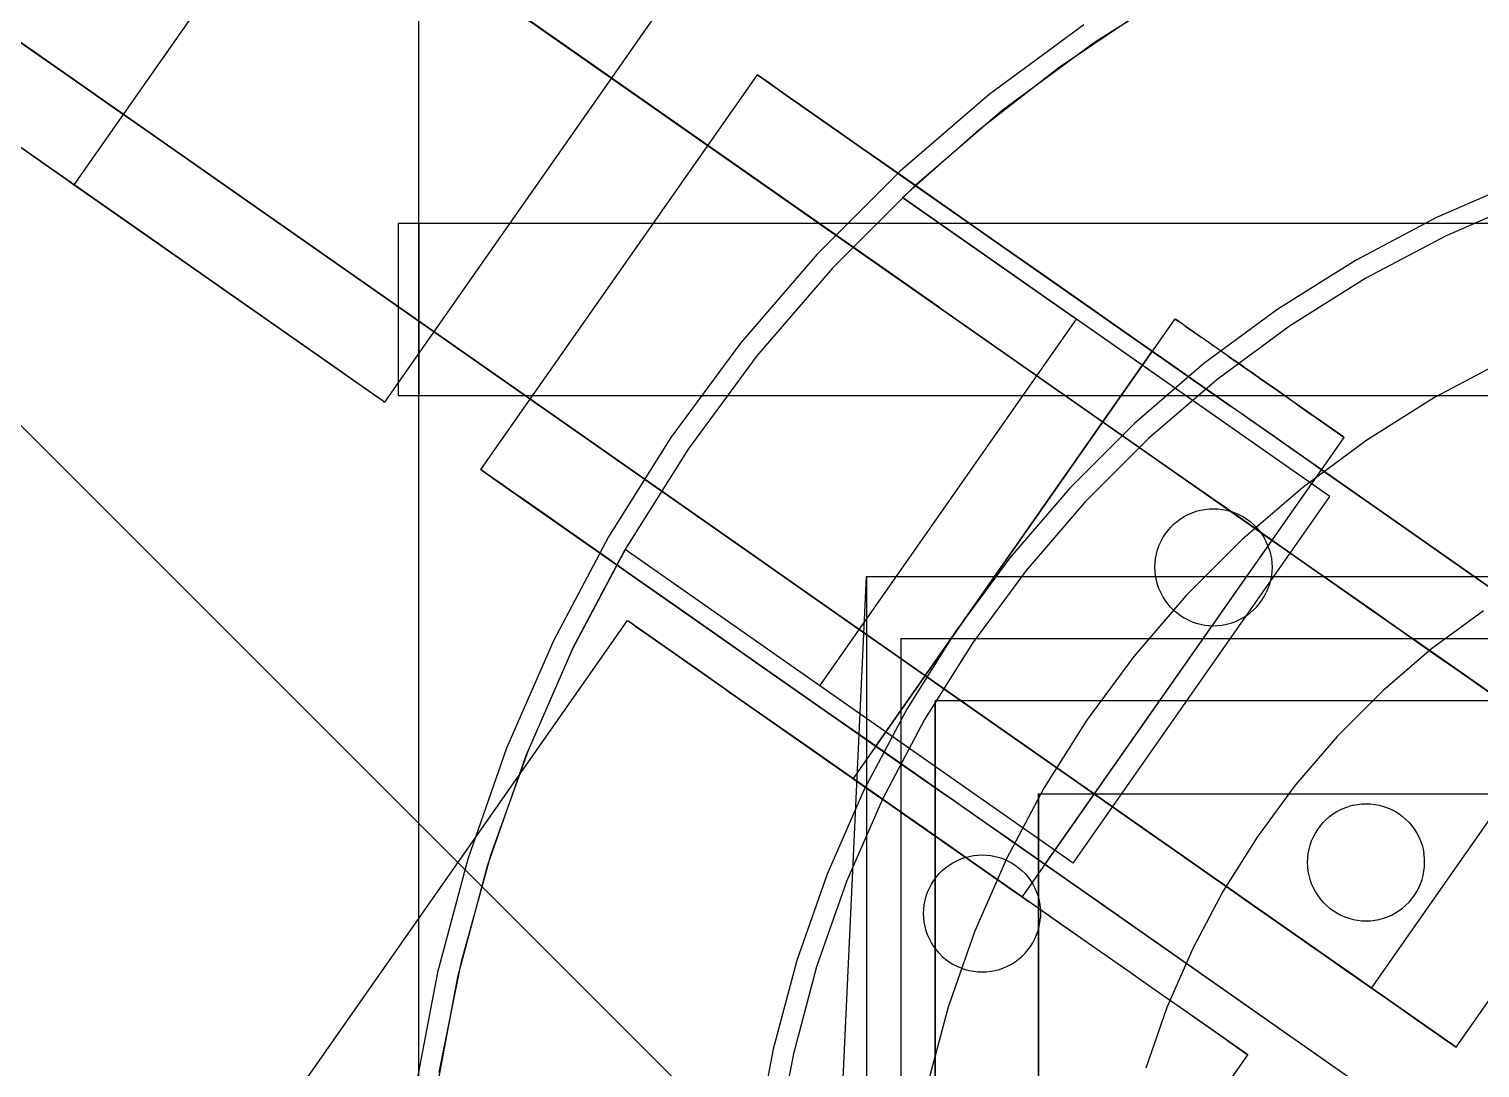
# Model space of a CAD drawing. Header units: millimetres. Extents: x -180 to 1414, y -663 to 972.
# Drawn here: x 1143.68 to 1185.82, y 512.37 to 542.55 of the extents above; entities that cross this region are included whole.
import ezdxf

# ---------------------------------------------------------------- set-up
doc = ezdxf.new("R2010")
doc.units = ezdxf.units.MM
doc.layers.add('TOP', color=8, linetype='Continuous')

msp = doc.modelspace()

# ---------------------------------------------------------------- linework, layer by layer
at = {"layer": 'TOP'}
for p, q in [((1170.123, 534.466), (1139.473, 555.927)), ((1140.838, 554.971), (1171.488, 533.51)), ((1144.993, 538.023), (1153.023, 549.491)), ((1164.961, 527.093), (1134.311, 548.554)), ((1135.676, 547.598), (1166.326, 526.137)), ((1152.51, 546.798), (1183.16, 525.337)), ((1153.876, 545.842), (1184.525, 524.381)), ((1155, 447.5), (1155, 544.9)), ((1177.5, 543.971), (1174.651, 542.181)), ((1177.5, 543.971), (1174.651, 542.181)), ((1180.743, 493.733), (1131.175, 543.302)), ((1162.034, 543.181), (1154.004, 531.713)), ((1173.602, 541.444), (1176.057, 543.102)), ((1144.278, 541.575), (1142.98, 542.484)), ((1142.98, 542.484), (1143.754, 541.943)), ((1174.313, 542.676), (1171.569, 540.652)), ((1144.278, 541.575), (1143.324, 542.243)), ((1143.754, 541.943), (1144.514, 541.41)), ((1174.651, 542.181), (1171.943, 540.182)), ((1174.651, 542.181), (1171.943, 540.182)), ((1145.217, 540.918), (1144.278, 541.575)), ((1144.514, 541.41), (1145.258, 540.889)), ((1156.803, 529.754), (1164.833, 541.222)), ((1164.872, 541.195), (1164.833, 541.222)), ((1164.833, 541.222), (1176.308, 533.187)), ((1164.988, 541.113), (1164.872, 541.195)), ((1164.872, 541.195), (1176.301, 533.192)), ((1164.872, 541.195), (1176.308, 533.187)), ((1165.182, 540.977), (1164.988, 541.113)), ((1171.261, 539.628), (1173.602, 541.444)), ((1146.135, 540.275), (1145.217, 540.918)), ((1145.258, 540.889), (1145.981, 540.383)), ((1165.451, 540.789), (1165.182, 540.977)), ((1165.182, 540.977), (1176.362, 533.149)), ((1165.182, 540.977), (1176.328, 533.173)), ((1165.795, 540.548), (1165.451, 540.789)), ((1165.451, 540.789), (1176.471, 533.073)), ((1165.451, 540.789), (1176.41, 533.115)), ((1171.569, 540.652), (1168.984, 538.427)), ((1144.183, 538.59), (1141.527, 540.45)), ((1145.981, 540.383), (1146.679, 539.894)), ((1147.027, 539.651), (1146.135, 540.275)), ((1166.212, 540.256), (1165.795, 540.548)), ((1165.795, 540.548), (1176.41, 533.115)), ((1166.698, 539.915), (1166.212, 540.256)), ((1166.212, 540.256), (1176.63, 532.961)), ((1166.212, 540.256), (1176.544, 533.021)), ((1166.212, 540.256), (1176.471, 533.073)), ((1145.166, 537.902), (1141.874, 540.207)), ((1146.12, 537.233), (1142.211, 539.971)), ((1147.888, 539.048), (1146.679, 539.894)), ((1146.679, 539.894), (1147.348, 539.426)), ((1167.252, 539.528), (1166.698, 539.915)), ((1166.698, 539.915), (1176.728, 532.893)), ((1166.698, 539.915), (1176.544, 533.021)), ((1171.943, 540.182), (1169.392, 537.987)), ((1171.943, 540.182), (1169.392, 537.987)), ((1147.041, 536.589), (1142.536, 539.743)), ((1147.923, 535.971), (1142.847, 539.526)), ((1147.888, 539.048), (1147.027, 539.651)), ((1147.348, 539.426), (1177.998, 517.964)), ((1167.871, 539.095), (1167.252, 539.528)), ((1167.252, 539.528), (1176.837, 532.816)), ((1167.252, 539.528), (1176.63, 532.961)), ((1171.261, 539.628), (1169.045, 537.662)), ((1144.183, 538.59), (1143.177, 539.294)), ((1149.55, 534.832), (1143.421, 539.123)), ((1143.681, 538.941), (1143.421, 539.123)), ((1148.713, 538.47), (1147.888, 539.048)), ((1168.55, 538.619), (1167.871, 539.095)), ((1150.286, 534.316), (1143.681, 538.941)), ((1143.921, 538.774), (1143.681, 538.941)), ((1150.966, 533.841), (1143.921, 538.774)), ((1144.139, 538.621), (1143.921, 538.774)), ((1144.335, 538.484), (1144.139, 538.621)), ((1151.584, 533.408), (1144.139, 538.621)), ((1145.166, 537.902), (1144.183, 538.59)), ((1169.286, 538.103), (1168.55, 538.619)), ((1168.55, 538.619), (1176.837, 532.816)), ((1152.625, 532.679), (1144.335, 538.484)), ((1144.506, 538.364), (1144.335, 538.484)), ((1144.653, 538.261), (1144.506, 538.364)), ((1152.138, 533.02), (1144.506, 538.364)), ((1144.775, 538.176), (1144.653, 538.261)), ((1153.041, 532.387), (1144.653, 538.261)), ((1144.87, 538.109), (1144.775, 538.176)), ((1153.848, 531.822), (1144.87, 538.109)), ((1144.938, 538.061), (1144.87, 538.109)), ((1179.363, 517.008), (1148.713, 538.47)), ((1168.984, 538.427), (1166.573, 536.016)), ((1186.994, 538.139), (1184.554, 537.074)), ((1153.965, 531.741), (1144.938, 538.061)), ((1144.979, 538.032), (1144.938, 538.061)), ((1144.979, 538.032), (1144.993, 538.023)), ((1153.848, 531.822), (1144.979, 538.032)), ((1153.965, 531.741), (1144.979, 538.032)), ((1146.12, 537.233), (1145.166, 537.902)), ((1169.392, 537.987), (1167.013, 535.608)), ((1169.392, 537.987), (1167.013, 535.608)), ((1170.076, 537.551), (1169.286, 538.103)), ((1169.286, 538.103), (1177.087, 532.641)), ((1169.286, 538.103), (1176.957, 532.732)), ((1181.458, 528.97), (1169.045, 537.662)), ((1169.045, 537.662), (1174.102, 534.121)), ((1170.914, 536.964), (1170.076, 537.551)), ((1170.076, 537.551), (1177.226, 532.544)), ((1187.213, 537.581), (1184.814, 536.534)), ((1187.213, 537.581), (1184.814, 536.534)), ((1187.213, 537.581), (1184.814, 536.534)), ((1147.041, 536.589), (1146.12, 537.233)), ((1154.528, 536.9), (1154.4, 536.9)), ((1154.4, 536.9), (1154.4, 531.9)), ((1154.909, 536.9), (1154.528, 536.9)), ((1155.543, 536.9), (1154.909, 536.9)), ((1155.126, 536.9), (1155, 536.9)), ((1155, 536.9), (1155, 531.9)), ((1155.503, 536.9), (1155.126, 536.9)), ((1156.128, 536.9), (1155.503, 536.9)), ((1156.426, 536.9), (1155.543, 536.9)), ((1156.999, 536.9), (1156.128, 536.9)), ((1157.552, 536.9), (1156.426, 536.9)), ((1158.111, 536.9), (1156.999, 536.9)), ((1158.916, 536.9), (1157.552, 536.9)), ((1159.456, 536.9), (1158.111, 536.9)), ((1160.509, 536.9), (1158.916, 536.9)), ((1161.029, 536.9), (1159.456, 536.9)), ((1162.324, 536.9), (1160.509, 536.9)), ((1162.819, 536.9), (1161.029, 536.9)), ((1164.348, 536.9), (1162.324, 536.9)), ((1164.818, 536.9), (1162.819, 536.9)), ((1166.573, 536.9), (1164.348, 536.9)), ((1167.013, 536.9), (1164.818, 536.9)), ((1168.984, 536.9), (1166.573, 536.9)), ((1169.392, 536.9), (1167.013, 536.9)), ((1171.569, 536.9), (1168.984, 536.9)), ((1171.943, 536.9), (1169.392, 536.9)), ((1171.795, 536.346), (1170.914, 536.964)), ((1170.914, 536.964), (1177.374, 532.44)), ((1170.914, 536.964), (1177.529, 532.331)), ((1174.313, 536.9), (1171.569, 536.9)), ((1174.651, 536.9), (1171.943, 536.9)), ((1177.2, 536.9), (1174.313, 536.9)), ((1177.5, 536.9), (1174.651, 536.9)), ((1180.215, 536.9), (1177.2, 536.9)), ((1180.475, 536.9), (1177.5, 536.9)), ((1183.34, 536.9), (1180.215, 536.9)), ((1183.56, 536.9), (1180.475, 536.9)), ((1184.554, 537.074), (1182.2, 535.831)), ((1186.559, 536.9), (1183.34, 536.9)), ((1186.736, 536.9), (1183.56, 536.9)), ((1147.923, 535.971), (1147.041, 536.589)), ((1184.814, 536.534), (1182.5, 535.311)), ((1184.814, 536.534), (1182.5, 535.311)), ((1184.814, 536.534), (1182.5, 535.311)), ((1166.573, 536.016), (1164.348, 533.431)), ((1172.716, 535.702), (1171.795, 536.346)), ((1171.795, 536.346), (1177.692, 532.218)), ((1171.795, 536.346), (1177.529, 532.331)), ((1171.795, 536.346), (1177.374, 532.44)), ((1148.761, 535.385), (1147.923, 535.971)), ((1167.013, 535.608), (1164.818, 533.057)), ((1167.013, 535.608), (1164.818, 533.057)), ((1173.671, 535.033), (1172.716, 535.702)), ((1172.716, 535.702), (1177.529, 532.331)), ((1182.2, 535.831), (1179.946, 534.414)), ((1149.55, 534.832), (1148.761, 535.385)), ((1182.5, 535.311), (1180.284, 533.918)), ((1182.5, 535.311), (1180.284, 533.918)), ((1182.5, 535.311), (1180.284, 533.918)), ((1150.286, 534.316), (1149.55, 534.832)), ((1174.654, 534.345), (1173.671, 535.033)), ((1173.671, 535.033), (1178.034, 531.978)), ((1173.671, 535.033), (1177.86, 532.1)), ((1150.966, 533.841), (1150.286, 534.316)), ((1170.123, 534.466), (1170.949, 533.887)), ((1175.659, 533.641), (1174.654, 534.345)), ((1174.654, 534.345), (1178.034, 531.978)), ((1179.946, 534.414), (1177.804, 532.833)), ((1166.646, 523.472), (1174.102, 534.121)), ((1176.96, 534.134), (1167.611, 520.782)), ((1181.458, 528.97), (1174.102, 534.121)), ((1176.967, 534.129), (1176.96, 534.134)), ((1176.988, 534.115), (1176.967, 534.129)), ((1176.967, 534.129), (1177.022, 534.091)), ((1176.967, 534.129), (1177.07, 534.057)), ((1177.204, 533.963), (1176.988, 534.115)), ((1177.13, 534.015), (1176.988, 534.115)), ((1177.07, 534.057), (1176.988, 534.115)), ((1177.022, 534.091), (1176.988, 534.115)), ((1177.07, 534.057), (1177.022, 534.091)), ((1177.13, 534.015), (1177.07, 534.057)), ((1177.204, 533.963), (1177.13, 534.015)), ((1177.29, 533.903), (1177.204, 533.963)), ((1177.616, 533.674), (1177.29, 533.903)), ((1177.387, 533.835), (1177.29, 533.903)), ((1177.29, 533.903), (1177.496, 533.758)), ((1180.284, 533.918), (1178.178, 532.364)), ((1180.284, 533.918), (1178.178, 532.364)), ((1180.284, 533.918), (1178.178, 532.364)), ((1151.584, 533.408), (1150.966, 533.841)), ((1170.949, 533.887), (1171.81, 533.284)), ((1171.488, 533.51), (1172.157, 533.041)), ((1176.683, 532.924), (1175.659, 533.641)), ((1175.659, 533.641), (1178.211, 531.854)), ((1177.616, 533.674), (1177.387, 533.835)), ((1177.496, 533.758), (1177.387, 533.835)), ((1177.616, 533.674), (1177.496, 533.758)), ((1177.496, 533.758), (1177.746, 533.583)), ((1177.746, 533.583), (1177.616, 533.674)), ((1178.189, 533.273), (1177.746, 533.583)), ((1177.886, 533.486), (1177.746, 533.583)), ((1178.033, 533.382), (1177.886, 533.486)), ((1152.138, 533.02), (1151.584, 533.408)), ((1164.348, 533.431), (1162.324, 530.687)), ((1164.818, 533.057), (1162.819, 530.349)), ((1164.818, 533.057), (1162.819, 530.349)), ((1168.271, 521.724), (1176.301, 533.192)), ((1171.81, 533.284), (1172.702, 532.66)), ((1171.81, 533.284), (1172.855, 532.552)), ((1171.81, 533.284), (1173.578, 532.046)), ((1176.308, 533.187), (1176.301, 533.192)), ((1176.328, 533.173), (1176.308, 533.187)), ((1176.362, 533.149), (1176.328, 533.173)), ((1176.41, 533.115), (1176.362, 533.149)), ((1176.471, 533.073), (1176.41, 533.115)), ((1176.544, 533.021), (1176.471, 533.073)), ((1178.189, 533.273), (1178.033, 533.382)), ((1179.052, 532.67), (1178.189, 533.273)), ((1178.352, 533.16), (1178.189, 533.273)), ((1178.52, 533.042), (1178.352, 533.16)), ((1152.625, 532.679), (1152.138, 533.02)), ((1153.041, 532.387), (1152.625, 532.679)), ((1172.157, 533.041), (1172.855, 532.552)), ((1172.702, 532.66), (1173.62, 532.017)), ((1177.804, 532.833), (1175.786, 531.097)), ((1176.63, 532.961), (1176.544, 533.021)), ((1176.728, 532.893), (1176.63, 532.961)), ((1177.718, 532.2), (1176.683, 532.924)), ((1176.837, 532.816), (1176.728, 532.893)), ((1176.957, 532.732), (1176.837, 532.816)), ((1177.087, 532.641), (1176.957, 532.732)), ((1177.226, 532.544), (1177.087, 532.641)), ((1178.693, 532.92), (1178.52, 533.042)), ((1178.52, 533.042), (1179.052, 532.67)), ((1178.871, 532.796), (1178.693, 532.92)), ((1179.052, 532.67), (1178.871, 532.796)), ((1180.316, 531.784), (1179.052, 532.67)), ((1179.234, 532.542), (1179.052, 532.67)), ((1179.052, 532.67), (1179.965, 532.03)), ((1186.55, 532.93), (1184.5, 531.847)), ((1153.385, 532.147), (1153.041, 532.387)), ((1172.855, 532.552), (1173.578, 532.046)), ((1178.178, 532.364), (1176.194, 530.657)), ((1178.178, 532.364), (1176.194, 530.657)), ((1178.178, 532.364), (1176.194, 530.657)), ((1177.374, 532.44), (1177.226, 532.544)), ((1177.529, 532.331), (1177.374, 532.44)), ((1177.692, 532.218), (1177.529, 532.331)), ((1177.86, 532.1), (1177.692, 532.218)), ((1179.418, 532.413), (1179.234, 532.542)), ((1179.234, 532.542), (1179.965, 532.03)), ((1179.601, 532.284), (1179.418, 532.413)), ((1179.418, 532.413), (1179.965, 532.03)), ((1180.316, 531.784), (1179.601, 532.284)), ((1179.784, 532.157), (1179.601, 532.284)), ((1153.655, 531.958), (1153.385, 532.147)), ((1153.848, 531.822), (1153.655, 531.958)), ((1153.965, 531.741), (1153.848, 531.822)), ((1154.528, 531.9), (1154.4, 531.9)), ((1154.909, 531.9), (1154.528, 531.9)), ((1155.543, 531.9), (1154.909, 531.9)), ((1155.126, 531.9), (1155, 531.9)), ((1155.503, 531.9), (1155.126, 531.9)), ((1156.128, 531.9), (1155.503, 531.9)), ((1156.426, 531.9), (1155.543, 531.9)), ((1156.999, 531.9), (1156.128, 531.9)), ((1157.552, 531.9), (1156.426, 531.9)), ((1158.111, 531.9), (1156.999, 531.9)), ((1158.916, 531.9), (1157.552, 531.9)), ((1159.456, 531.9), (1158.111, 531.9)), ((1160.509, 531.9), (1158.916, 531.9)), ((1161.029, 531.9), (1159.456, 531.9)), ((1162.324, 531.9), (1160.509, 531.9)), ((1162.819, 531.9), (1161.029, 531.9)), ((1164.348, 531.9), (1162.324, 531.9)), ((1164.818, 531.9), (1162.819, 531.9)), ((1166.573, 531.9), (1164.348, 531.9)), ((1167.013, 531.9), (1164.818, 531.9)), ((1168.984, 531.9), (1166.573, 531.9)), ((1169.392, 531.9), (1167.013, 531.9)), ((1171.569, 531.9), (1168.984, 531.9)), ((1171.943, 531.9), (1169.392, 531.9)), ((1174.313, 531.9), (1171.569, 531.9)), ((1174.651, 531.9), (1171.943, 531.9)), ((1173.578, 532.046), (1174.322, 531.525)), ((1173.62, 532.017), (1174.558, 531.36)), ((1177.2, 531.9), (1174.313, 531.9)), ((1177.5, 531.9), (1174.651, 531.9)), ((1180.215, 531.9), (1177.2, 531.9)), ((1180.475, 531.9), (1177.5, 531.9)), ((1178.758, 531.471), (1177.718, 532.2)), ((1177.718, 532.2), (1178.575, 531.6)), ((1178.034, 531.978), (1177.86, 532.1)), ((1178.211, 531.854), (1178.034, 531.978)), ((1178.392, 531.727), (1178.211, 531.854)), ((1179.965, 532.03), (1179.784, 532.157)), ((1180.316, 531.784), (1179.965, 532.03)), ((1180.142, 531.906), (1179.965, 532.03)), ((1179.965, 532.03), (1181.219, 531.152)), ((1180.316, 531.784), (1180.142, 531.906)), ((1183.34, 531.9), (1180.215, 531.9)), ((1183.56, 531.9), (1180.475, 531.9)), ((1184.5, 531.847), (1182.537, 530.613)), ((1186.559, 531.9), (1183.34, 531.9)), ((1186.736, 531.9), (1183.56, 531.9)), ((1153.965, 531.741), (1154.004, 531.713)), ((1174.322, 531.525), (1175.083, 530.993)), ((1178.575, 531.6), (1178.392, 531.727)), ((1178.758, 531.471), (1178.575, 531.6)), ((1179.799, 530.742), (1178.758, 531.471)), ((1178.942, 531.342), (1178.758, 531.471)), ((1180.484, 531.666), (1180.316, 531.784)), ((1181.089, 531.243), (1180.484, 531.666)), ((1180.647, 531.553), (1180.484, 531.666)), ((1180.484, 531.666), (1180.95, 531.34)), ((1181.089, 531.243), (1180.647, 531.553)), ((1180.802, 531.444), (1180.647, 531.553)), ((1181.089, 531.243), (1180.802, 531.444)), ((1180.95, 531.34), (1180.802, 531.444)), ((1175.786, 531.097), (1173.903, 529.214)), ((1174.558, 531.36), (1175.512, 530.692)), ((1174.558, 531.36), (1175.856, 530.451)), ((1175.083, 530.993), (1175.856, 530.451)), ((1180.834, 530.018), (1178.942, 531.342)), ((1179.124, 531.215), (1178.942, 531.342)), ((1179.305, 531.088), (1179.124, 531.215)), ((1182.863, 528.597), (1179.305, 531.088)), ((1179.483, 530.964), (1179.305, 531.088)), ((1181.857, 529.301), (1179.305, 531.088)), ((1179.656, 530.842), (1179.483, 530.964)), ((1181.857, 529.301), (1179.483, 530.964)), ((1181.089, 531.243), (1180.95, 531.34)), ((1181.219, 531.152), (1181.089, 531.243)), ((1181.089, 531.243), (1181.868, 530.697)), ((1181.632, 530.863), (1181.219, 531.152)), ((1181.339, 531.068), (1181.219, 531.152)), ((1181.448, 530.991), (1181.339, 531.068)), ((1181.546, 530.923), (1181.448, 530.991)), ((1162.324, 530.687), (1160.509, 527.8)), ((1172.526, 517.34), (1181.875, 530.692)), ((1176.194, 530.657), (1174.343, 528.806)), ((1176.194, 530.657), (1174.343, 528.806)), ((1176.194, 530.657), (1174.343, 528.806)), ((1175.512, 530.692), (1176.477, 530.017)), ((1179.824, 530.724), (1179.656, 530.842)), ((1180.834, 530.018), (1179.799, 530.742)), ((1179.987, 530.611), (1179.824, 530.724)), ((1184.8, 527.24), (1179.824, 530.724)), ((1185.721, 526.596), (1179.987, 530.611)), ((1180.143, 530.502), (1179.987, 530.611)), ((1182.537, 530.613), (1180.672, 529.237)), ((1181.632, 530.863), (1181.546, 530.923)), ((1181.546, 530.923), (1181.705, 530.811)), ((1181.766, 530.769), (1181.632, 530.863)), ((1181.705, 530.811), (1181.632, 530.863)), ((1181.766, 530.769), (1181.705, 530.811)), ((1181.705, 530.811), (1181.814, 530.735)), ((1181.705, 530.811), (1181.848, 530.712)), ((1181.705, 530.811), (1181.868, 530.697)), ((1181.848, 530.712), (1181.766, 530.769)), ((1181.814, 530.735), (1181.766, 530.769)), ((1181.848, 530.712), (1181.814, 530.735)), ((1181.868, 530.697), (1181.848, 530.712)), ((1181.868, 530.697), (1181.875, 530.692)), ((1162.819, 530.349), (1161.029, 527.5)), ((1162.819, 530.349), (1161.029, 527.5)), ((1175.856, 530.451), (1176.637, 529.904)), ((1186.603, 525.978), (1180.143, 530.502)), ((1180.29, 530.398), (1180.143, 530.502)), ((1180.43, 530.301), (1180.29, 530.398)), ((1187.441, 525.392), (1180.29, 530.398)), ((1180.56, 530.21), (1180.43, 530.301)), ((1189.646, 523.848), (1180.56, 530.21)), ((1180.68, 530.126), (1180.56, 530.21)), ((1180.789, 530.049), (1180.68, 530.126)), ((1189.646, 523.848), (1180.68, 530.126)), ((1190.264, 523.415), (1180.68, 530.126)), ((1156.841, 529.726), (1156.803, 529.754)), ((1156.803, 529.754), (1168.271, 521.724)), ((1156.958, 529.645), (1156.841, 529.726)), ((1156.841, 529.726), (1168.278, 521.719)), ((1173.186, 518.282), (1181.216, 529.75)), ((1176.477, 530.017), (1177.446, 529.338)), ((1176.637, 529.904), (1177.423, 529.354)), ((1180.886, 529.981), (1180.789, 530.049)), ((1190.818, 523.027), (1180.789, 530.049)), ((1181.857, 529.301), (1180.834, 530.018)), ((1191.305, 522.686), (1180.886, 529.981)), ((1190.264, 523.415), (1180.886, 529.981)), ((1180.972, 529.921), (1180.886, 529.981)), ((1190.818, 523.027), (1180.886, 529.981)), ((1191.305, 522.686), (1180.972, 529.921)), ((1181.046, 529.869), (1180.972, 529.921)), ((1191.721, 522.394), (1180.972, 529.921)), ((1191.721, 522.394), (1181.046, 529.869)), ((1191.305, 522.686), (1181.046, 529.869)), ((1181.106, 529.827), (1181.046, 529.869)), ((1192.065, 522.153), (1181.046, 529.869)), ((1191.721, 522.394), (1181.106, 529.827)), ((1181.154, 529.793), (1181.106, 529.827)), ((1192.335, 521.965), (1181.106, 529.827)), ((1192.065, 522.153), (1181.154, 529.793)), ((1181.188, 529.77), (1181.154, 529.793)), ((1192.335, 521.965), (1181.154, 529.793)), ((1192.528, 521.829), (1181.188, 529.77)), ((1181.209, 529.755), (1181.188, 529.77)), ((1192.645, 521.747), (1181.209, 529.755)), ((1181.216, 529.75), (1181.209, 529.755)), ((1192.684, 521.72), (1181.216, 529.75)), ((1157.152, 529.509), (1156.958, 529.645)), ((1157.421, 529.321), (1157.152, 529.509)), ((1157.152, 529.509), (1168.38, 521.647)), ((1157.152, 529.509), (1168.332, 521.68)), ((1157.152, 529.509), (1168.298, 521.704)), ((1157.765, 529.08), (1157.421, 529.321)), ((1157.421, 529.321), (1168.332, 521.68)), ((1157.421, 529.321), (1168.38, 521.647)), ((1177.423, 529.354), (1178.207, 528.805)), ((1177.446, 529.338), (1178.414, 528.66)), ((1182.863, 528.597), (1181.857, 529.301)), ((1158.182, 528.788), (1157.765, 529.08)), ((1157.765, 529.08), (1168.441, 521.605)), ((1173.903, 529.214), (1172.167, 527.196)), ((1174.002, 518.321), (1181.458, 528.97)), ((1180.672, 529.237), (1178.915, 527.725)), ((1158.668, 528.447), (1158.182, 528.788)), ((1158.182, 528.788), (1168.6, 521.493)), ((1158.182, 528.788), (1168.514, 521.553)), ((1158.182, 528.788), (1168.441, 521.605)), ((1159.222, 528.059), (1158.668, 528.447)), ((1158.668, 528.447), (1168.698, 521.425)), ((1158.668, 528.447), (1168.6, 521.493)), ((1174.343, 528.806), (1172.636, 526.822)), ((1174.343, 528.806), (1172.636, 526.822)), ((1174.343, 528.806), (1172.636, 526.822)), ((1177.23, 528.393), (1177.342, 528.452)), ((1177.342, 528.452), (1177.459, 528.503)), ((1177.459, 528.503), (1177.579, 528.545)), ((1177.579, 528.545), (1177.701, 528.578)), ((1177.701, 528.578), (1177.826, 528.601)), ((1177.826, 528.601), (1177.953, 528.616)), ((1177.953, 528.616), (1178.08, 528.62)), ((1178.08, 528.62), (1178.207, 528.616)), ((1179.376, 527.986), (1178.207, 528.805)), ((1178.207, 528.805), (1178.987, 528.259)), ((1178.207, 528.616), (1178.333, 528.601)), ((1178.333, 528.601), (1178.458, 528.578)), ((1178.414, 528.66), (1179.376, 527.986)), ((1178.458, 528.578), (1178.581, 528.545)), ((1178.581, 528.545), (1178.701, 528.503)), ((1178.701, 528.503), (1178.817, 528.452)), ((1178.817, 528.452), (1178.93, 528.393)), ((1183.846, 527.909), (1182.863, 528.597)), ((1159.841, 527.626), (1159.222, 528.059)), ((1159.222, 528.059), (1168.6, 521.493)), ((1159.222, 528.059), (1168.698, 521.425)), ((1176.751, 527.98), (1176.834, 528.077)), ((1176.834, 528.077), (1176.923, 528.166)), ((1176.923, 528.166), (1177.02, 528.249)), ((1177.02, 528.249), (1177.122, 528.325)), ((1177.122, 528.325), (1177.23, 528.393)), ((1178.93, 528.393), (1179.037, 528.325)), ((1180.327, 527.321), (1178.987, 528.259)), ((1178.987, 528.259), (1179.758, 527.719)), ((1179.037, 528.325), (1179.14, 528.249)), ((1179.14, 528.249), (1179.236, 528.166)), ((1179.236, 528.166), (1179.326, 528.077)), ((1179.326, 528.077), (1179.409, 527.98)), ((1160.509, 527.8), (1158.916, 524.785)), ((1160.52, 527.151), (1159.841, 527.626)), ((1159.841, 527.626), (1168.807, 521.348)), ((1176.497, 527.541), (1176.548, 527.658)), ((1176.548, 527.658), (1176.607, 527.77)), ((1176.607, 527.77), (1176.675, 527.878)), ((1176.675, 527.878), (1176.751, 527.98)), ((1178.915, 527.725), (1177.275, 526.085)), ((1179.376, 527.986), (1180.327, 527.321)), ((1179.409, 527.98), (1179.484, 527.878)), ((1179.484, 527.878), (1179.552, 527.77)), ((1179.611, 527.658), (1179.552, 527.77)), ((1179.662, 527.541), (1179.611, 527.658)), ((1179.758, 527.719), (1180.514, 527.189)), ((1184.8, 527.24), (1183.846, 527.909)), ((1161.029, 527.5), (1159.456, 524.525)), ((1161.029, 527.5), (1159.456, 524.525)), ((1159.476, 524.566), (1160.99, 527.432)), ((1161.256, 526.635), (1160.52, 527.151)), ((1160.52, 527.151), (1168.927, 521.264)), ((1160.52, 527.151), (1168.807, 521.348)), ((1174.002, 518.321), (1160.99, 527.432)), ((1166.646, 523.472), (1160.99, 527.432)), ((1172.167, 527.196), (1170.586, 525.054)), ((1176.384, 527.047), (1176.399, 527.174)), ((1176.399, 527.174), (1176.422, 527.299)), ((1176.422, 527.299), (1176.455, 527.421)), ((1176.455, 527.421), (1176.497, 527.541)), ((1179.704, 527.421), (1179.662, 527.541)), ((1179.704, 527.421), (1179.737, 527.299)), ((1179.737, 527.299), (1179.761, 527.174)), ((1179.761, 527.174), (1179.775, 527.047)), ((1180.327, 527.321), (1181.261, 526.667)), ((1180.514, 527.189), (1181.254, 526.672)), ((1185.721, 526.596), (1184.8, 527.24)), ((1165.786, 526.515), (1164.961, 527.093)), ((1164.961, 527.093), (1166.995, 525.669)), ((1172.636, 526.822), (1171.082, 524.716)), ((1172.636, 526.822), (1171.082, 524.716)), ((1172.636, 526.822), (1171.082, 524.716)), ((1176.38, 526.92), (1176.384, 527.047)), ((1176.384, 526.793), (1176.38, 526.92)), ((1176.399, 526.667), (1176.384, 526.793)), ((1179.775, 526.793), (1179.761, 526.667)), ((1179.775, 527.047), (1179.78, 526.92)), ((1179.78, 526.92), (1179.775, 526.793)), ((1162.046, 526.082), (1161.256, 526.635)), ((1165.786, 526.515), (1166.648, 525.912)), ((1165.786, 526.515), (1167.693, 525.18)), ((1166, 483.349), (1168, 526.651)), ((1168, 526.651), (1168, 471.651)), ((1168, 526.651), (1232, 526.651)), ((1176.422, 526.542), (1176.399, 526.667)), ((1176.455, 526.419), (1176.422, 526.542)), ((1176.497, 526.299), (1176.455, 526.419)), ((1179.704, 526.419), (1179.662, 526.299)), ((1179.737, 526.542), (1179.704, 526.419)), ((1179.761, 526.667), (1179.737, 526.542)), ((1183.058, 525.409), (1181.254, 526.672)), ((1181.254, 526.672), (1181.971, 526.17)), ((1181.261, 526.667), (1182.173, 526.028)), ((1186.603, 525.978), (1185.721, 526.596)), ((1162.884, 525.496), (1162.046, 526.082)), ((1162.046, 526.082), (1169.196, 521.076)), ((1166.326, 526.137), (1166.995, 525.669)), ((1166.648, 525.912), (1167.54, 525.287)), ((1177.275, 526.085), (1175.763, 524.328)), ((1176.548, 526.183), (1176.497, 526.299)), ((1176.607, 526.07), (1176.548, 526.183)), ((1176.675, 525.963), (1176.607, 526.07)), ((1176.751, 525.86), (1176.675, 525.963)), ((1179.409, 525.86), (1179.484, 525.963)), ((1179.484, 525.963), (1179.552, 526.07)), ((1179.552, 526.07), (1179.611, 526.183)), ((1179.662, 526.299), (1179.611, 526.183)), ((1181.971, 526.17), (1182.662, 525.686)), ((1182.173, 526.028), (1183.058, 525.409)), ((1163.765, 524.878), (1162.884, 525.496)), ((1162.884, 525.496), (1169.344, 520.972)), ((1166.995, 525.669), (1167.693, 525.18)), ((1176.834, 525.764), (1176.751, 525.86)), ((1176.834, 525.764), (1176.923, 525.674)), ((1176.923, 525.674), (1177.02, 525.591)), ((1177.02, 525.591), (1177.122, 525.516)), ((1177.122, 525.516), (1177.23, 525.448)), ((1178.93, 525.448), (1179.037, 525.516)), ((1179.037, 525.516), (1179.14, 525.591)), ((1179.14, 525.591), (1179.236, 525.674)), ((1179.236, 525.674), (1179.326, 525.764)), ((1179.326, 525.764), (1179.409, 525.86)), ((1183.91, 524.812), (1182.662, 525.686)), ((1182.662, 525.686), (1183.323, 525.223)), ((1185.917, 525.656), (1184.413, 524.546)), ((1120.85, 467.948), (1161.058, 525.37)), ((1161.083, 525.353), (1161.058, 525.37)), ((1161.458, 525.09), (1161.083, 525.353)), ((1161.158, 525.3), (1161.083, 525.353)), ((1161.458, 525.09), (1161.158, 525.3)), ((1161.284, 525.212), (1161.158, 525.3)), ((1161.458, 525.09), (1161.284, 525.212)), ((1161.284, 525.212), (1161.681, 524.934)), ((1162.624, 524.274), (1161.458, 525.09)), ((1161.681, 524.934), (1161.458, 525.09)), ((1167.54, 525.287), (1168.458, 524.645)), ((1167.693, 525.18), (1168.416, 524.674)), ((1170.586, 525.054), (1169.169, 522.8)), ((1177.23, 525.448), (1177.342, 525.389)), ((1177.342, 525.389), (1177.459, 525.338)), ((1177.459, 525.338), (1177.579, 525.296)), ((1177.579, 525.296), (1177.701, 525.263)), ((1177.701, 525.263), (1177.826, 525.239)), ((1177.826, 525.239), (1177.953, 525.225)), ((1177.953, 525.225), (1178.08, 525.22)), ((1178.08, 525.22), (1178.207, 525.225)), ((1178.207, 525.225), (1178.333, 525.239)), ((1178.333, 525.239), (1178.458, 525.263)), ((1178.458, 525.263), (1178.581, 525.296)), ((1178.581, 525.296), (1178.701, 525.338)), ((1178.701, 525.338), (1178.817, 525.389)), ((1178.817, 525.389), (1178.93, 525.448)), ((1183.058, 525.409), (1183.91, 524.812)), ((1183.16, 525.337), (1183.797, 524.891)), ((1183.323, 525.223), (1183.951, 524.783)), ((1158.916, 524.785), (1157.552, 521.66)), ((1162.624, 524.274), (1161.681, 524.934)), ((1161.95, 524.745), (1161.681, 524.934)), ((1161.681, 524.934), (1168.726, 520.001)), ((1162.265, 524.525), (1161.95, 524.745)), ((1164.686, 524.234), (1163.765, 524.878)), ((1163.765, 524.878), (1169.499, 520.863)), ((1168.416, 524.674), (1169.16, 524.153)), ((1168.458, 524.645), (1169.396, 523.987)), ((1169, 524.847), (1169, 485.153)), ((1169, 524.847), (1231, 524.847)), ((1169, 524.847), (1169, 469.847)), ((1171.082, 524.716), (1169.689, 522.5)), ((1171.082, 524.716), (1169.689, 522.5)), ((1171.082, 524.716), (1169.689, 522.5)), ((1185.311, 523.831), (1183.797, 524.891)), ((1184.397, 524.471), (1183.797, 524.891)), ((1183.91, 524.812), (1184.726, 524.24)), ((1183.951, 524.783), (1184.541, 524.37)), ((1159.456, 524.525), (1158.111, 521.44)), ((1159.456, 524.525), (1158.111, 521.44)), ((1159.476, 524.566), (1158.173, 521.598)), ((1162.624, 524.274), (1162.265, 524.525)), ((1163.024, 523.994), (1162.624, 524.274)), ((1165.641, 523.565), (1164.686, 524.234)), ((1164.686, 524.234), (1169.662, 520.749)), ((1175.763, 524.328), (1174.387, 522.463)), ((1184.413, 524.546), (1182.996, 523.326)), ((1186.743, 522.828), (1184.397, 524.471)), ((1184.397, 524.471), (1184.958, 524.078)), ((1184.525, 524.381), (1185.311, 523.831)), ((1184.541, 524.37), (1185.091, 523.985)), ((1184.726, 524.24), (1185.501, 523.698)), ((1163.463, 523.686), (1163.024, 523.994)), ((1169.16, 524.153), (1169.921, 523.62)), ((1169.396, 523.987), (1170.35, 523.319)), ((1169.396, 523.987), (1170.694, 523.079)), ((1184.958, 524.078), (1185.475, 523.716)), ((1186.908, 522.712), (1185.091, 523.985)), ((1185.091, 523.985), (1185.598, 523.63)), ((1186.051, 523.312), (1185.311, 523.831)), ((1164.45, 522.995), (1163.463, 523.686)), ((1163.94, 523.352), (1163.463, 523.686)), ((1166.623, 522.877), (1165.641, 523.565)), ((1165.641, 523.565), (1169.83, 520.632)), ((1174.002, 518.321), (1166.646, 523.472)), ((1169.921, 523.62), (1170.694, 523.079)), ((1185.475, 523.716), (1185.948, 523.385)), ((1185.501, 523.698), (1186.229, 523.188)), ((1185.598, 523.63), (1186.059, 523.307)), ((1164.45, 522.995), (1163.94, 523.352)), ((1163.94, 523.352), (1164.993, 522.615)), ((1164.993, 522.615), (1164.45, 522.995)), ((1170, 486.957), (1170, 523.043)), ((1230, 523.043), (1170, 523.043)), ((1170, 523.043), (1170, 468.043)), ((1170.35, 523.319), (1171.315, 522.644)), ((1170.694, 523.079), (1171.475, 522.532)), ((1182.996, 523.326), (1181.674, 522.004)), ((1166.159, 521.798), (1164.993, 522.615)), ((1165.563, 522.216), (1164.993, 522.615)), ((1164.993, 522.615), (1167.413, 520.921)), ((1167.629, 522.173), (1166.623, 522.877)), ((1169.169, 522.8), (1167.926, 520.446)), ((1171.315, 522.644), (1172.283, 521.966)), ((1171.475, 522.532), (1172.26, 521.982)), ((1166.159, 521.798), (1165.563, 522.216)), ((1165.563, 522.216), (1167.413, 520.921)), ((1168.653, 521.456), (1167.629, 522.173)), ((1167.629, 522.173), (1170.181, 520.386)), ((1167.629, 522.173), (1170.362, 520.259)), ((1169.689, 522.5), (1168.466, 520.186)), ((1169.689, 522.5), (1168.466, 520.186)), ((1169.689, 522.5), (1168.466, 520.186)), ((1174.387, 522.463), (1173.153, 520.5)), ((1169.395, 519.532), (1166.159, 521.798)), ((1166.777, 521.366), (1166.159, 521.798)), ((1166.159, 521.798), (1167.413, 520.921)), ((1168.278, 521.719), (1168.271, 521.724)), ((1168.298, 521.704), (1168.278, 521.719)), ((1168.332, 521.68), (1168.298, 521.704)), ((1168.38, 521.647), (1168.332, 521.68)), ((1172.26, 521.982), (1173.045, 521.432)), ((1172.283, 521.966), (1173.252, 521.288)), ((1181.674, 522.004), (1180.454, 520.587)), ((1182.666, 514.696), (1187.829, 522.068)), ((1157.552, 521.66), (1156.426, 518.441)), ((1158.111, 521.44), (1156.999, 518.264)), ((1158.111, 521.44), (1156.999, 518.264)), ((1158.173, 521.598), (1157.087, 518.544)), ((1168.726, 520.001), (1166.777, 521.366)), ((1167.413, 520.921), (1166.777, 521.366)), ((1168.441, 521.605), (1168.38, 521.647)), ((1168.514, 521.553), (1168.441, 521.605)), ((1168.6, 521.493), (1168.514, 521.553)), ((1168.698, 521.425), (1168.6, 521.493)), ((1169.687, 520.732), (1168.653, 521.456)), ((1168.807, 521.348), (1168.698, 521.425)), ((1168.927, 521.264), (1168.807, 521.348)), ((1169.057, 521.173), (1168.927, 521.264)), ((1173.045, 521.432), (1173.825, 520.886)), ((1173.252, 521.288), (1174.214, 520.614)), ((1168.063, 520.465), (1167.413, 520.921)), ((1169.196, 521.076), (1169.057, 521.173)), ((1169.344, 520.972), (1169.196, 521.076)), ((1169.499, 520.863), (1169.344, 520.972)), ((1169.662, 520.749), (1169.499, 520.863)), ((1173.825, 520.886), (1174.595, 520.347)), ((1167.926, 520.446), (1166.861, 518.006)), ((1167.618, 520.777), (1167.611, 520.782)), ((1167.639, 520.762), (1167.618, 520.777)), ((1167.618, 520.777), (1167.94, 520.551)), ((1167.618, 520.777), (1168.038, 520.483)), ((1167.618, 520.777), (1168.267, 520.322)), ((1167.618, 520.777), (1168.536, 520.134)), ((1167.673, 520.738), (1167.639, 520.762)), ((1168.84, 519.921), (1167.673, 520.738)), ((1167.781, 520.663), (1167.673, 520.738)), ((1167.72, 520.705), (1167.673, 520.738)), ((1167.781, 520.663), (1167.72, 520.705)), ((1167.854, 520.611), (1167.781, 520.663)), ((1167.781, 520.663), (1167.94, 520.551)), ((1168.267, 520.322), (1167.854, 520.611)), ((1168.038, 520.483), (1167.854, 520.611)), ((1167.94, 520.551), (1167.854, 520.611)), ((1168.038, 520.483), (1167.94, 520.551)), ((1168.267, 520.322), (1168.038, 520.483)), ((1168.147, 520.406), (1168.038, 520.483)), ((1168.726, 520.001), (1168.063, 520.465)), ((1169.83, 520.632), (1169.662, 520.749)), ((1170.728, 520.003), (1169.687, 520.732)), ((1170.004, 520.51), (1169.83, 520.632)), ((1170.181, 520.386), (1170.004, 520.51)), ((1173.153, 520.5), (1172.07, 518.45)), ((1174.214, 520.614), (1175.165, 519.948)), ((1180.454, 520.587), (1179.344, 519.083)), ((1168.466, 520.186), (1167.419, 517.787)), ((1168.466, 520.186), (1167.419, 517.787)), ((1168.466, 520.186), (1167.419, 517.787)), ((1168.267, 520.322), (1168.147, 520.406)), ((1168.84, 519.921), (1168.267, 520.322)), ((1168.397, 520.231), (1168.267, 520.322)), ((1168.267, 520.322), (1168.536, 520.134)), ((1168.536, 520.134), (1168.397, 520.231)), ((1168.84, 519.921), (1168.536, 520.134)), ((1168.684, 520.03), (1168.536, 520.134)), ((1168.84, 519.921), (1168.684, 520.03)), ((1169.395, 519.532), (1168.726, 520.001)), ((1168.726, 520.001), (1171.411, 518.121)), ((1170.362, 520.259), (1170.181, 520.386)), ((1170.544, 520.131), (1170.362, 520.259)), ((1170.728, 520.003), (1170.544, 520.131)), ((1171.769, 519.274), (1170.728, 520.003)), ((1170.912, 519.874), (1170.728, 520.003)), ((1173, 489.664), (1173, 520.336)), ((1173, 520.336), (1173, 465.336)), ((1173, 520.336), (1227, 520.336)), ((1174.595, 520.347), (1175.352, 519.817)), ((1182.134, 520.006), (1182.011, 519.973)), ((1182.134, 520.006), (1182.259, 520.029)), ((1182.259, 520.029), (1182.385, 520.044)), ((1182.385, 520.044), (1182.512, 520.048)), ((1182.512, 520.048), (1182.639, 520.044)), ((1182.639, 520.044), (1182.766, 520.029)), ((1182.766, 520.029), (1182.89, 520.006)), ((1182.89, 520.006), (1183.013, 519.973)), ((1185.124, 512.975), (1190.286, 520.347)), ((1169.171, 519.69), (1168.84, 519.921)), ((1169.002, 519.807), (1168.84, 519.921)), ((1168.84, 519.921), (1170.252, 518.932)), ((1169.171, 519.69), (1169.002, 519.807)), ((1169.002, 519.807), (1170.252, 518.932)), ((1170.615, 518.678), (1169.171, 519.69)), ((1169.344, 519.568), (1169.171, 519.69)), ((1169.171, 519.69), (1170.252, 518.932)), ((1169.522, 519.444), (1169.344, 519.568)), ((1171.094, 519.746), (1170.912, 519.874)), ((1171.769, 519.274), (1170.912, 519.874)), ((1172.804, 518.55), (1171.094, 519.746)), ((1171.275, 519.62), (1171.094, 519.746)), ((1171.452, 519.496), (1171.275, 519.62)), ((1173.827, 517.833), (1171.275, 519.62)), ((1175.165, 519.948), (1176.099, 519.294)), ((1175.352, 519.817), (1176.091, 519.299)), ((1181.266, 519.505), (1181.356, 519.594)), ((1181.356, 519.594), (1181.452, 519.677)), ((1181.452, 519.677), (1181.555, 519.753)), ((1181.555, 519.753), (1181.662, 519.821)), ((1181.662, 519.821), (1181.775, 519.88)), ((1181.775, 519.88), (1181.891, 519.931)), ((1181.891, 519.931), (1182.011, 519.973)), ((1183.013, 519.973), (1183.133, 519.931)), ((1183.133, 519.931), (1183.25, 519.88)), ((1183.25, 519.88), (1183.362, 519.821)), ((1183.362, 519.821), (1183.47, 519.753)), ((1183.47, 519.753), (1183.572, 519.677)), ((1183.572, 519.677), (1183.668, 519.594)), ((1183.668, 519.594), (1183.758, 519.505)), ((1174.574, 515.906), (1169.395, 519.532)), ((1170.069, 519.061), (1169.395, 519.532)), ((1170.435, 518.804), (1169.522, 519.444)), ((1169.702, 519.317), (1169.522, 519.444)), ((1169.885, 519.189), (1169.702, 519.317)), ((1169.702, 519.317), (1170.252, 518.932)), ((1170.252, 518.932), (1169.885, 519.189)), ((1170.069, 519.061), (1169.885, 519.189)), ((1171.626, 519.374), (1171.452, 519.496)), ((1176.77, 515.772), (1171.626, 519.374)), ((1175.816, 516.441), (1171.626, 519.374)), ((1174.833, 517.129), (1171.626, 519.374)), ((1171.794, 519.256), (1171.626, 519.374)), ((1172.804, 518.55), (1171.769, 519.274)), ((1171.957, 519.143), (1171.794, 519.256)), ((1175.816, 516.441), (1171.794, 519.256)), ((1176.091, 519.299), (1176.808, 518.797)), ((1176.099, 519.294), (1177.011, 518.656)), ((1180.981, 519.086), (1181.04, 519.198)), ((1181.04, 519.198), (1181.108, 519.306)), ((1181.108, 519.306), (1181.183, 519.408)), ((1181.183, 519.408), (1181.266, 519.505)), ((1183.758, 519.505), (1183.841, 519.408)), ((1183.841, 519.408), (1183.917, 519.306)), ((1183.917, 519.306), (1183.984, 519.198)), ((1183.984, 519.198), (1184.044, 519.086)), ((1170.742, 518.589), (1170.069, 519.061)), ((1170.252, 518.932), (1170.069, 519.061)), ((1170.435, 518.804), (1170.252, 518.932)), ((1170.252, 518.932), (1170.615, 518.678)), ((1170.252, 518.932), (1170.793, 518.554)), ((1170.252, 518.932), (1171.87, 517.799)), ((1170.615, 518.678), (1170.435, 518.804)), ((1177.691, 515.128), (1171.957, 519.143)), ((1172.112, 519.034), (1171.957, 519.143)), ((1178.573, 514.51), (1172.112, 519.034)), ((1172.26, 518.93), (1172.112, 519.034)), ((1172.4, 518.833), (1172.26, 518.93)), ((1179.411, 513.923), (1172.26, 518.93)), ((1180.2, 513.371), (1172.4, 518.833)), ((1172.53, 518.742), (1172.4, 518.833)), ((1180.936, 512.855), (1172.53, 518.742)), ((1172.649, 518.658), (1172.53, 518.742)), ((1177.895, 518.036), (1176.808, 518.797)), ((1176.808, 518.797), (1177.499, 518.314)), ((1179.344, 519.083), (1178.349, 517.5)), ((1180.831, 518.602), (1180.855, 518.727)), ((1180.855, 518.727), (1180.888, 518.849)), ((1180.888, 518.849), (1180.93, 518.969)), ((1180.93, 518.969), (1180.981, 519.086)), ((1184.044, 519.086), (1184.095, 518.969)), ((1184.095, 518.969), (1184.137, 518.849)), ((1184.137, 518.849), (1184.17, 518.727)), ((1184.17, 518.727), (1184.193, 518.602)), ((1156.426, 518.441), (1155.543, 515.147)), ((1157.087, 518.544), (1156.223, 515.42)), ((1170.402, 518.268), (1170.51, 518.335)), ((1170.51, 518.335), (1170.622, 518.395)), ((1170.966, 518.432), (1170.615, 518.678)), ((1170.793, 518.554), (1170.615, 518.678)), ((1170.622, 518.395), (1170.739, 518.446)), ((1170.739, 518.446), (1170.859, 518.488)), ((1171.411, 518.121), (1170.742, 518.589)), ((1170.966, 518.432), (1170.793, 518.554)), ((1170.793, 518.554), (1171.135, 518.314)), ((1170.793, 518.554), (1171.87, 517.799)), ((1170.859, 518.488), (1170.981, 518.521)), ((1171.297, 518.201), (1170.966, 518.432)), ((1171.135, 518.314), (1170.966, 518.432)), ((1170.981, 518.521), (1171.106, 518.544)), ((1171.106, 518.544), (1171.233, 518.558)), ((1171.297, 518.201), (1171.135, 518.314)), ((1171.135, 518.314), (1171.601, 517.988)), ((1171.135, 518.314), (1171.74, 517.89)), ((1171.135, 518.314), (1171.87, 517.799)), ((1172.07, 518.45), (1171.143, 516.326)), ((1171.233, 518.558), (1171.36, 518.563)), ((1171.36, 518.563), (1171.487, 518.558)), ((1171.487, 518.558), (1171.613, 518.544)), ((1171.613, 518.544), (1171.738, 518.521)), ((1171.738, 518.521), (1171.861, 518.488)), ((1171.861, 518.488), (1171.981, 518.446)), ((1171.981, 518.446), (1172.097, 518.395)), ((1172.097, 518.395), (1172.21, 518.335)), ((1172.21, 518.335), (1172.317, 518.268)), ((1181.616, 512.379), (1172.649, 518.658)), ((1172.759, 518.581), (1172.649, 518.658)), ((1182.234, 511.946), (1172.649, 518.658)), ((1172.856, 518.513), (1172.759, 518.581)), ((1182.788, 511.558), (1172.759, 518.581)), ((1173.827, 517.833), (1172.804, 518.55)), ((1182.234, 511.946), (1172.856, 518.513)), ((1172.942, 518.453), (1172.856, 518.513)), ((1182.788, 511.558), (1172.856, 518.513)), ((1173.016, 518.401), (1172.942, 518.453)), ((1183.691, 510.926), (1173.016, 518.401)), ((1173.076, 518.359), (1173.016, 518.401)), ((1184.035, 510.685), (1173.076, 518.359)), ((1173.124, 518.325), (1173.076, 518.359)), ((1184.305, 510.497), (1173.076, 518.359)), ((1184.498, 510.361), (1173.124, 518.325)), ((1184.035, 510.685), (1173.124, 518.325)), ((1173.158, 518.301), (1173.124, 518.325)), ((1177.011, 518.656), (1177.895, 518.036)), ((1178.748, 517.439), (1177.499, 518.314)), ((1177.499, 518.314), (1178.161, 517.851)), ((1180.812, 518.348), (1180.817, 518.475)), ((1180.817, 518.221), (1180.812, 518.348)), ((1180.817, 518.475), (1180.831, 518.602)), ((1184.207, 518.475), (1184.193, 518.602)), ((1184.212, 518.348), (1184.207, 518.475)), ((1184.207, 518.221), (1184.212, 518.348)), ((1156.999, 518.264), (1156.128, 515.013)), ((1156.999, 518.264), (1156.128, 515.013)), ((1166.861, 518.006), (1165.982, 515.493)), ((1169.955, 517.821), (1170.031, 517.923)), ((1170.031, 517.923), (1170.114, 518.019)), ((1170.114, 518.019), (1170.203, 518.109)), ((1170.203, 518.109), (1170.3, 518.192)), ((1170.3, 518.192), (1170.402, 518.268)), ((1171.99, 517.716), (1171.297, 518.201)), ((1171.453, 518.092), (1171.297, 518.201)), ((1174.574, 515.906), (1171.411, 518.121)), ((1172.074, 517.657), (1171.411, 518.121)), ((1171.411, 518.121), (1172.724, 517.201)), ((1171.601, 517.988), (1171.453, 518.092)), ((1171.99, 517.716), (1171.601, 517.988)), ((1171.74, 517.89), (1171.601, 517.988)), ((1171.87, 517.799), (1171.74, 517.89)), ((1172.317, 518.268), (1172.42, 518.192)), ((1172.42, 518.192), (1172.516, 518.109)), ((1172.516, 518.109), (1172.606, 518.019)), ((1172.606, 518.019), (1172.689, 517.923)), ((1172.689, 517.923), (1172.764, 517.821)), ((1173.179, 518.287), (1173.158, 518.301)), ((1184.615, 510.279), (1173.179, 518.287)), ((1173.179, 518.287), (1173.186, 518.282)), ((1184.654, 510.252), (1173.186, 518.282)), ((1177.895, 518.036), (1178.748, 517.439)), ((1177.998, 517.964), (1178.634, 517.519)), ((1180.831, 518.095), (1180.817, 518.221)), ((1180.855, 517.97), (1180.831, 518.095)), ((1180.888, 517.847), (1180.855, 517.97)), ((1184.137, 517.847), (1184.17, 517.97)), ((1184.17, 517.97), (1184.193, 518.095)), ((1184.193, 518.095), (1184.207, 518.221)), ((1167.419, 517.787), (1166.555, 515.316)), ((1167.419, 517.787), (1166.555, 515.316)), ((1167.419, 517.787), (1166.555, 515.316)), ((1169.735, 517.364), (1169.777, 517.484)), ((1169.777, 517.484), (1169.828, 517.601)), ((1169.828, 517.601), (1169.887, 517.713)), ((1169.887, 517.713), (1169.955, 517.821)), ((1171.99, 517.716), (1171.87, 517.799)), ((1171.87, 517.799), (1172.197, 517.571)), ((1172.099, 517.639), (1171.99, 517.716)), ((1171.99, 517.716), (1172.197, 517.571)), ((1174.574, 515.906), (1172.074, 517.657)), ((1172.724, 517.201), (1172.074, 517.657)), ((1172.283, 517.511), (1172.099, 517.639)), ((1172.197, 517.571), (1172.099, 517.639)), ((1172.283, 517.511), (1172.197, 517.571)), ((1172.197, 517.571), (1172.519, 517.345)), ((1172.356, 517.459), (1172.283, 517.511)), ((1172.283, 517.511), (1172.417, 517.417)), ((1172.283, 517.511), (1172.519, 517.345)), ((1172.417, 517.417), (1172.356, 517.459)), ((1172.356, 517.459), (1172.519, 517.345)), ((1172.764, 517.821), (1172.832, 517.713)), ((1172.832, 517.713), (1172.891, 517.601)), ((1172.891, 517.601), (1172.942, 517.484)), ((1172.942, 517.484), (1172.984, 517.364)), ((1174.833, 517.129), (1173.827, 517.833)), ((1178.349, 517.5), (1177.476, 515.847)), ((1178.161, 517.851), (1178.788, 517.411)), ((1180.889, 515.94), (1178.634, 517.519)), ((1178.634, 517.519), (1179.235, 517.098)), ((1180.93, 517.727), (1180.888, 517.847)), ((1180.981, 517.611), (1180.93, 517.727)), ((1181.04, 517.498), (1180.981, 517.611)), ((1181.108, 517.391), (1181.04, 517.498)), ((1183.917, 517.391), (1183.984, 517.498)), ((1183.984, 517.498), (1184.044, 517.611)), ((1184.044, 517.611), (1184.095, 517.727)), ((1184.095, 517.727), (1184.137, 517.847)), ((1169.664, 516.99), (1169.679, 517.117)), ((1169.679, 517.117), (1169.702, 517.241)), ((1169.702, 517.241), (1169.735, 517.364)), ((1172.464, 517.383), (1172.417, 517.417)), ((1172.499, 517.359), (1172.464, 517.383)), ((1172.519, 517.345), (1172.499, 517.359)), ((1172.526, 517.34), (1172.519, 517.345)), ((1173.978, 516.323), (1172.724, 517.201)), ((1173.36, 516.756), (1172.724, 517.201)), ((1172.984, 517.364), (1173.017, 517.241)), ((1173.017, 517.241), (1173.041, 517.117)), ((1173.041, 517.117), (1173.055, 516.99)), ((1175.816, 516.441), (1174.833, 517.129)), ((1178.748, 517.439), (1179.564, 516.868)), ((1180.338, 516.326), (1178.788, 517.411)), ((1181.067, 515.815), (1178.788, 517.411)), ((1178.788, 517.411), (1179.379, 516.997)), ((1181.581, 515.456), (1179.235, 517.098)), ((1179.235, 517.098), (1179.795, 516.706)), ((1181.183, 517.288), (1181.108, 517.391)), ((1181.266, 517.192), (1181.183, 517.288)), ((1181.266, 517.192), (1181.356, 517.102)), ((1181.356, 517.102), (1181.452, 517.019)), ((1183.572, 517.019), (1183.668, 517.102)), ((1183.668, 517.102), (1183.758, 517.192)), ((1183.758, 517.192), (1183.841, 517.288)), ((1183.841, 517.288), (1183.917, 517.391)), ((1169.66, 516.863), (1169.664, 516.99)), ((1169.664, 516.736), (1169.66, 516.863)), ((1169.679, 516.61), (1169.664, 516.736)), ((1173.041, 516.61), (1173.055, 516.736)), ((1173.055, 516.99), (1173.06, 516.863)), ((1173.06, 516.863), (1173.055, 516.736)), ((1173.978, 516.323), (1173.36, 516.756)), ((1179.363, 517.008), (1180.149, 516.459)), ((1179.379, 516.997), (1179.929, 516.612)), ((1179.564, 516.868), (1180.338, 516.326)), ((1179.795, 516.706), (1180.313, 516.343)), ((1181.452, 517.019), (1181.555, 516.944)), ((1181.555, 516.944), (1181.662, 516.876)), ((1181.662, 516.876), (1181.775, 516.817)), ((1181.775, 516.817), (1181.891, 516.766)), ((1181.891, 516.766), (1182.011, 516.724)), ((1182.011, 516.724), (1182.134, 516.691)), ((1182.134, 516.691), (1182.259, 516.667)), ((1182.259, 516.667), (1182.385, 516.653)), ((1182.385, 516.653), (1182.512, 516.648)), ((1182.512, 516.648), (1182.639, 516.653)), ((1182.639, 516.653), (1182.766, 516.667)), ((1182.766, 516.667), (1182.89, 516.691)), ((1182.89, 516.691), (1183.013, 516.724)), ((1183.013, 516.724), (1183.133, 516.766)), ((1183.133, 516.766), (1183.25, 516.817)), ((1183.25, 516.817), (1183.362, 516.876)), ((1183.362, 516.876), (1183.47, 516.944)), ((1183.47, 516.944), (1183.572, 517.019)), ((1169.702, 516.485), (1169.679, 516.61)), ((1169.735, 516.362), (1169.702, 516.485)), ((1169.777, 516.242), (1169.735, 516.362)), ((1169.828, 516.126), (1169.777, 516.242)), ((1171.143, 516.326), (1170.377, 514.137)), ((1172.891, 516.126), (1172.942, 516.242)), ((1172.942, 516.242), (1172.984, 516.362)), ((1172.984, 516.362), (1173.017, 516.485)), ((1173.017, 516.485), (1173.041, 516.61)), ((1174.574, 515.906), (1173.978, 516.323)), ((1176.77, 515.772), (1175.816, 516.441)), ((1182.372, 514.902), (1179.929, 516.612)), ((1179.929, 516.612), (1180.436, 516.257)), ((1180.889, 515.94), (1180.149, 516.459)), ((1180.313, 516.343), (1180.786, 516.012)), ((1180.338, 516.326), (1181.067, 515.815)), ((1180.436, 516.257), (1180.897, 515.935)), ((1169.887, 516.013), (1169.828, 516.126)), ((1169.955, 515.906), (1169.887, 516.013)), ((1170.031, 515.803), (1169.955, 515.906)), ((1170.114, 515.707), (1170.031, 515.803)), ((1172.606, 515.707), (1172.689, 515.803)), ((1172.689, 515.803), (1172.764, 515.906)), ((1172.764, 515.906), (1172.832, 516.013)), ((1172.832, 516.013), (1172.891, 516.126)), ((1175.144, 515.507), (1174.574, 515.906)), ((1177.476, 515.847), (1176.728, 514.134)), ((1182.803, 514.6), (1180.786, 516.012)), ((1180.786, 516.012), (1181.21, 515.715)), ((1181.581, 515.456), (1180.889, 515.94)), ((1180.897, 515.935), (1181.308, 515.647)), ((1181.067, 515.815), (1181.746, 515.34)), ((1156.223, 515.42), (1155.586, 512.241)), ((1165.982, 515.493), (1165.293, 512.922)), ((1170.114, 515.707), (1170.203, 515.617)), ((1170.203, 515.617), (1170.3, 515.534)), ((1170.3, 515.534), (1170.402, 515.459)), ((1170.402, 515.459), (1170.51, 515.391)), ((1170.51, 515.391), (1170.622, 515.332)), ((1172.097, 515.332), (1172.21, 515.391)), ((1172.21, 515.391), (1172.317, 515.459)), ((1172.317, 515.459), (1172.42, 515.534)), ((1172.42, 515.534), (1172.516, 515.617)), ((1172.516, 515.617), (1172.606, 515.707)), ((1175.687, 515.127), (1175.144, 515.507)), ((1177.691, 515.128), (1176.77, 515.772)), ((1183.326, 514.233), (1181.21, 515.715)), ((1181.21, 515.715), (1181.583, 515.454)), ((1183.893, 513.837), (1181.308, 515.647)), ((1181.308, 515.647), (1181.669, 515.394)), ((1182.22, 515.008), (1181.581, 515.456)), ((1183.787, 513.911), (1181.583, 515.454)), ((1181.583, 515.454), (1181.904, 515.229)), ((1181.669, 515.394), (1181.976, 515.179)), ((1155.543, 515.147), (1154.909, 511.796)), ((1156.128, 515.013), (1155.503, 511.707)), ((1156.128, 515.013), (1155.503, 511.707)), ((1166.555, 515.316), (1165.878, 512.788)), ((1166.555, 515.316), (1165.878, 512.788)), ((1166.555, 515.316), (1165.878, 512.788)), ((1170.622, 515.332), (1170.739, 515.281)), ((1170.739, 515.281), (1170.859, 515.239)), ((1170.859, 515.239), (1170.981, 515.206)), ((1170.981, 515.206), (1171.106, 515.182)), ((1171.106, 515.182), (1171.233, 515.168)), ((1171.233, 515.168), (1171.36, 515.163)), ((1171.36, 515.163), (1171.487, 515.168)), ((1171.487, 515.168), (1171.613, 515.182)), ((1171.613, 515.182), (1171.738, 515.206)), ((1171.738, 515.206), (1171.861, 515.239)), ((1171.861, 515.239), (1171.981, 515.281)), ((1171.981, 515.281), (1172.097, 515.332)), ((1176.197, 514.769), (1175.687, 515.127)), ((1178.573, 514.51), (1177.691, 515.128)), ((1181.746, 515.34), (1182.372, 514.902)), ((1184.512, 513.403), (1181.904, 515.229)), ((1181.904, 515.229), (1182.171, 515.043)), ((1181.976, 515.179), (1182.229, 515.002)), ((1182.171, 515.043), (1182.381, 514.895)), ((1182.803, 514.6), (1182.22, 515.008)), ((1182.229, 515.002), (1182.425, 514.865)), ((1176.674, 514.436), (1176.197, 514.769)), ((1179.411, 513.923), (1178.573, 514.51)), ((1182.372, 514.902), (1182.94, 514.504)), ((1182.381, 514.895), (1182.534, 514.788)), ((1184.997, 513.064), (1182.425, 514.865)), ((1182.425, 514.865), (1182.564, 514.767)), ((1184.961, 513.089), (1182.534, 514.788)), ((1182.63, 514.721), (1182.534, 514.788)), ((1182.564, 514.767), (1182.644, 514.711)), ((1182.666, 514.696), (1182.63, 514.721)), ((1185.097, 512.994), (1182.644, 514.711)), ((1182.644, 514.711), (1182.666, 514.696)), ((1185.124, 512.975), (1182.666, 514.696)), ((1183.326, 514.233), (1182.803, 514.6)), ((1170.377, 514.137), (1169.777, 511.898)), ((1176.728, 514.134), (1176.111, 512.369)), ((1177.113, 514.128), (1176.674, 514.436)), ((1177.872, 513.597), (1177.113, 514.128)), ((1177.513, 513.848), (1177.113, 514.128)), ((1182.94, 514.504), (1183.448, 514.148)), ((1183.787, 513.911), (1183.326, 514.233)), ((1183.448, 514.148), (1183.893, 513.837)), ((1177.872, 513.597), (1177.513, 513.848)), ((1178.979, 512.822), (1177.513, 513.848)), ((1180.2, 513.371), (1179.411, 513.923)), ((1184.183, 513.633), (1183.787, 513.911)), ((1183.893, 513.837), (1184.272, 513.571)), ((1178.979, 512.822), (1177.872, 513.597)), ((1178.456, 513.188), (1177.872, 513.597)), ((1178.187, 513.376), (1177.872, 513.597)), ((1178.456, 513.188), (1178.187, 513.376)), ((1180.936, 512.855), (1180.2, 513.371)), ((1184.512, 513.403), (1184.183, 513.633)), ((1184.272, 513.571), (1184.584, 513.353)), ((1184.772, 513.221), (1184.512, 513.403)), ((1184.584, 513.353), (1184.826, 513.184)), ((1165.293, 512.922), (1164.798, 510.306)), ((1178.679, 513.032), (1178.456, 513.188)), ((1178.456, 513.188), (1178.979, 512.822)), ((1178.456, 513.188), (1179.054, 512.769)), ((1178.979, 512.822), (1178.679, 513.032)), ((1178.853, 512.91), (1178.679, 513.032)), ((1178.979, 512.822), (1178.853, 512.91)), ((1181.616, 512.379), (1180.936, 512.855)), ((1184.961, 513.089), (1184.772, 513.221)), ((1184.826, 513.184), (1184.997, 513.064)), ((1185.078, 513.007), (1184.961, 513.089)), ((1184.997, 513.064), (1185.097, 512.994)), ((1185.124, 512.975), (1185.078, 513.007)), ((1185.097, 512.994), (1185.124, 512.975)), ((1138.871, 455.329), (1179.079, 512.752)), ((1165.878, 512.788), (1165.391, 510.216)), ((1165.878, 512.788), (1165.391, 510.216)), ((1165.878, 512.788), (1165.391, 510.216)), ((1179.054, 512.769), (1178.979, 512.822)), ((1179.079, 512.752), (1178.979, 512.822)), ((1179.054, 512.769), (1179.079, 512.752)), ((1182.234, 511.946), (1181.616, 512.379))]:
    msp.add_line(p, q, dxfattribs=at)

doc.saveas('drawing.dxf')
